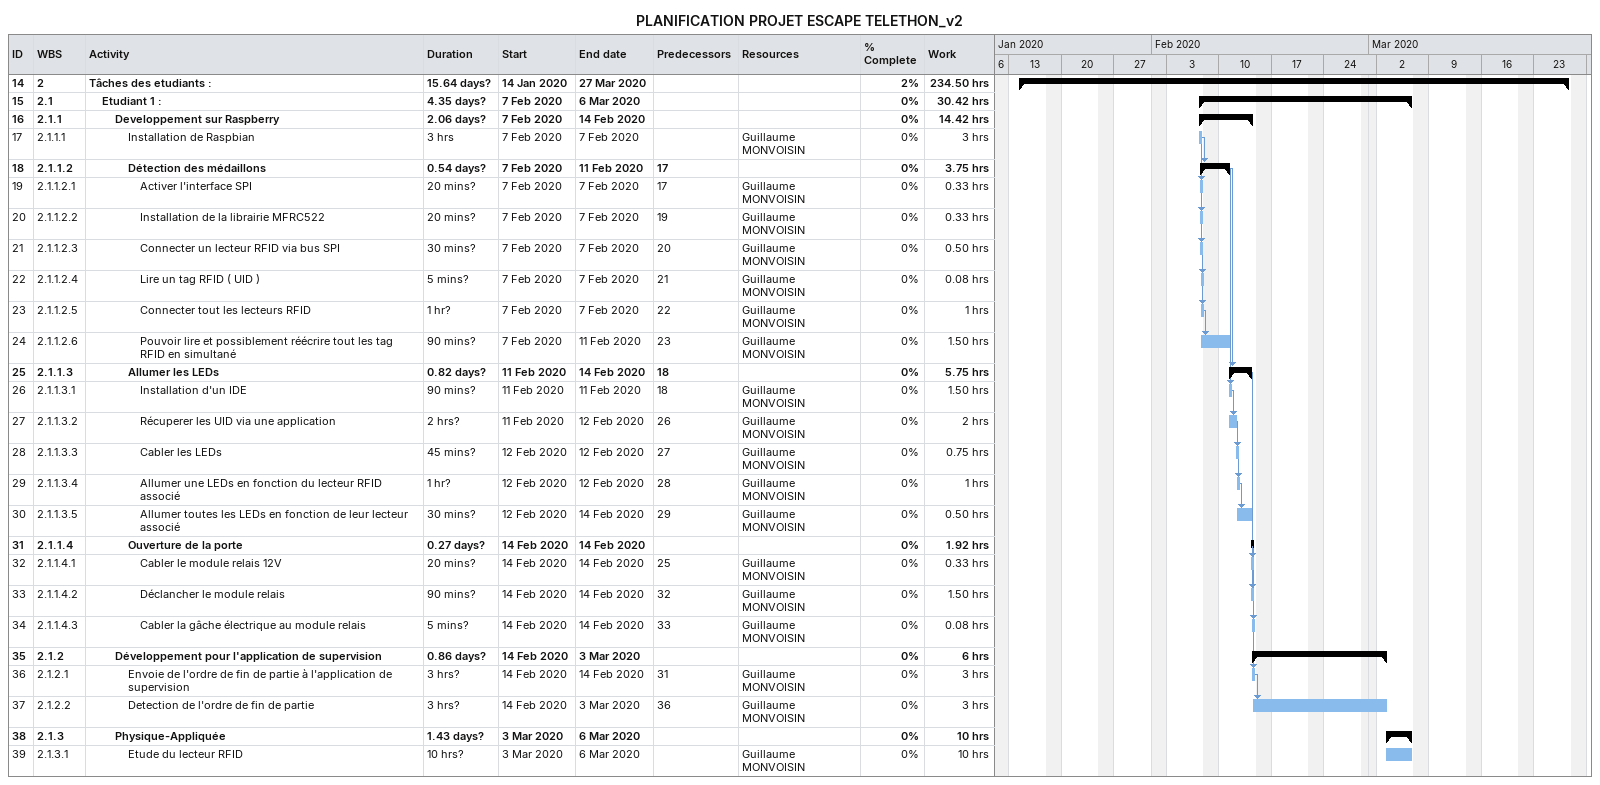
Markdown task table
PLANIFICATION PROJET ESCAPE TELETHON_v2

| ID | WBS | Task | Duration | Start | Finish | Predecessors | Resources | % complete | Work (h) |
|---|---|---|---|---|---|---|---|---|---|
| 14 | 2 | **Tâches des etudiants :** | 15.64d? | 2020-01-14 | 2020-03-27 |  |  | 2 | 234.50 |
| 15 | 2.1 | **Etudiant 1 :** | 4.35d? | 2020-02-07 | 2020-03-06 |  |  | 0 | 30.42 |
| 16 | 2.1.1 | **Developpement sur Raspberry** | 2.06d? | 2020-02-07 | 2020-02-14 |  |  | 0 | 14.42 |
| 17 | 2.1.1.1 | Installation de Raspbian | 3h | 2020-02-07 | 2020-02-07 |  | Guillaume MONVOISIN | 0 | 3 |
| 18 | 2.1.1.2 | **Détection des médaillons** | 0.54d? | 2020-02-07 | 2020-02-11 | 17 |  | 0 | 3.75 |
| 19 | 2.1.1.2.1 | Activer l'interface SPI | 20min? | 2020-02-07 | 2020-02-07 | 17 | Guillaume MONVOISIN | 0 | 0.33 |
| 20 | 2.1.1.2.2 | Installation de la librairie MFRC522 | 20min? | 2020-02-07 | 2020-02-07 | 19 | Guillaume MONVOISIN | 0 | 0.33 |
| 21 | 2.1.1.2.3 | Connecter un lecteur RFID via bus SPI | 30min? | 2020-02-07 | 2020-02-07 | 20 | Guillaume MONVOISIN | 0 | 0.50 |
| 22 | 2.1.1.2.4 | Lire un tag RFID ( UID ) | 5min? | 2020-02-07 | 2020-02-07 | 21 | Guillaume MONVOISIN | 0 | 0.08 |
| 23 | 2.1.1.2.5 | Connecter tout les lecteurs RFID | 1h? | 2020-02-07 | 2020-02-07 | 22 | Guillaume MONVOISIN | 0 | 1 |
| 24 | 2.1.1.2.6 | Pouvoir lire et possiblement réécrire tout les tag RFID en simultané | 90min? | 2020-02-07 | 2020-02-11 | 23 | Guillaume MONVOISIN | 0 | 1.50 |
| 25 | 2.1.1.3 | **Allumer les LEDs** | 0.82d? | 2020-02-11 | 2020-02-14 | 18 |  | 0 | 5.75 |
| 26 | 2.1.1.3.1 | Installation d'un IDE | 90min? | 2020-02-11 | 2020-02-11 | 18 | Guillaume MONVOISIN | 0 | 1.50 |
| 27 | 2.1.1.3.2 | Récuperer les UID via une application | 2h? | 2020-02-11 | 2020-02-12 | 26 | Guillaume MONVOISIN | 0 | 2 |
| 28 | 2.1.1.3.3 | Cabler les LEDs | 45min? | 2020-02-12 | 2020-02-12 | 27 | Guillaume MONVOISIN | 0 | 0.75 |
| 29 | 2.1.1.3.4 | Allumer une LEDs en fonction du lecteur RFID associé | 1h? | 2020-02-12 | 2020-02-12 | 28 | Guillaume MONVOISIN | 0 | 1 |
| 30 | 2.1.1.3.5 | Allumer toutes les LEDs en fonction de leur lecteur associé | 30min? | 2020-02-12 | 2020-02-14 | 29 | Guillaume MONVOISIN | 0 | 0.50 |
| 31 | 2.1.1.4 | **Ouverture de la porte** | 0.27d? | 2020-02-14 | 2020-02-14 |  |  | 0 | 1.92 |
| 32 | 2.1.1.4.1 | Cabler le module relais 12V | 20min? | 2020-02-14 | 2020-02-14 | 25 | Guillaume MONVOISIN | 0 | 0.33 |
| 33 | 2.1.1.4.2 | Déclancher le module relais | 90min? | 2020-02-14 | 2020-02-14 | 32 | Guillaume MONVOISIN | 0 | 1.50 |
| 34 | 2.1.1.4.3 | Cabler la gâche électrique au module relais | 5min? | 2020-02-14 | 2020-02-14 | 33 | Guillaume MONVOISIN | 0 | 0.08 |
| 35 | 2.1.2 | **Développement pour l'application de supervision** | 0.86d? | 2020-02-14 | 2020-03-03 |  |  | 0 | 6 |
| 36 | 2.1.2.1 | Envoie de l'ordre de fin de partie à l'application de supervision | 3h? | 2020-02-14 | 2020-02-14 | 31 | Guillaume MONVOISIN | 0 | 3 |
| 37 | 2.1.2.2 | Detection de l'ordre de fin de partie | 3h? | 2020-02-14 | 2020-03-03 | 36 | Guillaume MONVOISIN | 0 | 3 |
| 38 | 2.1.3 | **Physique-Appliquée** | 1.43d? | 2020-03-03 | 2020-03-06 |  |  | 0 | 10 |
| 39 | 2.1.3.1 | Etude du lecteur RFID | 10h? | 2020-03-03 | 2020-03-06 |  | Guillaume MONVOISIN | 0 | 10 |
